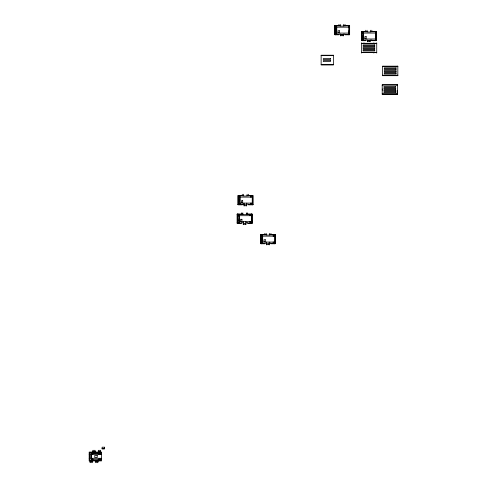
<?xml version="1.0" encoding="UTF-8"?>
<svg xmlns="http://www.w3.org/2000/svg" width="487" height="487" viewBox="0 0 487 487"><rect width="100%" height="100%" fill="white"/><g stroke="black" fill="none" stroke-linecap="round" stroke-linejoin="round"><path stroke-width="0.73" d="M91.039 453.19L91.495 452.733M99.622 460.252L100.079 459.795M89.821 452.733L91.495 453.19L99.622 453.19L100.864 452.733L100.864 453.884L98.252 453.884L98.252 453.19L100.864 452.733L89.821 452.733L89.821 460.252L100.864 460.252L100.864 459.101L98.252 459.101L98.252 459.795M97.887 460.903L101.515 460.903L101.515 452.082L100.645 452.082L100.645 450.329L98.319 450.329L98.319 452.082L95.123 452.082L95.123 450.335L92.798 450.335L92.798 452.082L89.17 452.082L89.17 460.903L90.04 460.903L90.04 462.65L92.366 462.65L92.366 460.903L95.568 460.903L95.568 462.65L97.887 462.65L97.887 460.903L99.671 460.513M97.552 460.848L99.537 460.489M97.552 460.659L98.873 460.495M100.864 452.733L91.495 453.19L91.495 459.795L99.622 459.795L99.622 459.101M340.243 25.464L335.007 25.464L335.007 34.802L338.915 34.802L338.915 34.175L340.675 34.175L340.675 35.916M343.719 25.464L349.216 25.464L349.216 34.802L345.046 34.802L345.046 34.175L343.286 34.175L343.286 35.916M335.354 25.598L334.569 25.598L334.569 34.674L335.354 34.674M348.869 25.598L349.648 25.598L349.648 34.674L348.869 34.802M338.94 25.683L340.243 25.683M343.719 25.683L345.021 25.683M334.569 25.896L340.243 25.896M343.719 25.896L348.783 25.896M349.216 25.896L349.648 25.896M335.007 26.767L335.354 26.767L335.354 25.464M348.869 26.767L349.216 26.767M348.783 27.181L336.31 27.181L336.31 25.896M335.007 27.637L335.659 27.637L335.659 25.896M335.007 28.289L336.742 28.289M335.007 29.372L336.742 29.372M336.31 30.024L336.742 30.024M335.007 30.675L336.742 30.669M348.783 30.894L349.216 30.894M367.058 31.351L361.817 31.351L361.817 40.695L365.731 40.695L365.731 40.062L367.49 40.062L367.49 41.803M370.534 31.351L376.031 31.351L376.031 40.695L371.855 40.695L371.855 40.062L370.096 40.062L370.096 41.803M362.17 31.485L361.384 31.485L361.384 40.561L362.17 40.561M375.684 31.485L376.463 31.485L376.463 40.561L375.684 40.561M365.749 31.576L367.058 31.576M370.534 31.576L371.837 31.576M361.384 31.783L367.058 31.783M370.534 31.783L375.593 31.783L375.593 40.257M376.031 31.783L376.463 31.783M335.007 31.935L336.742 31.935L335.007 31.174M348.783 31.929L349.216 31.929M348.783 32.312L349.216 32.312M335.007 32.635L335.659 32.635L335.659 34.37M361.817 32.653L362.17 32.653L362.17 31.351M376.031 32.653L375.684 32.653L375.684 31.351M336.742 33.086L349.216 33.086M375.593 33.067L363.125 33.067L363.125 31.783M336.742 33.39L336.31 33.39L336.31 34.37M335.007 33.5L335.354 33.5L335.354 34.802M348.869 33.5L349.216 33.5M361.817 33.524L362.474 33.524L362.474 31.783M361.817 34.175L363.558 34.175M334.569 34.37L338.915 34.37M340.675 34.37L343.286 34.37M345.046 34.37L349.216 34.37M340.675 34.802L343.286 34.802M361.817 35.259L363.558 35.259M340.675 35.691L343.286 35.691M361.817 36.555L363.558 36.555M361.817 36.568L363.558 36.568M375.593 36.781L376.031 36.781M361.817 37.822L363.558 37.822L362.401 37.316M375.593 37.779L376.031 37.779M361.817 38.522L362.474 38.522L362.474 40.257M363.558 38.978L375.593 38.978M363.558 39.283L363.125 39.283L363.125 40.257M361.817 39.392L362.17 39.392L362.17 40.695M376.031 39.392L375.684 39.392L375.684 40.257M361.384 40.257L365.731 40.257M367.49 40.257L370.096 40.257M371.855 40.257L376.031 40.257M367.49 40.695L370.096 40.695M367.49 41.578L370.096 41.578M361.384 43.288L376.725 43.288M361.384 43.41L376.725 43.41M361.384 52.511L376.725 52.511M361.384 52.633L376.725 52.633M321.134 55.433L333.479 55.433M321.134 64.698L333.479 64.698M382.52 66.329L397.83 66.329M382.52 75.248L397.83 75.248M382.52 75.564L397.83 75.564M382.21 84.963L397.453 84.963M382.21 85.28L382.648 85.28M397.015 85.28L397.453 85.28M382.21 89.121L382.648 89.121M382.21 90.004L382.648 90.004M397.015 90.332L397.453 90.332M397.015 91.343L397.453 91.343M397.015 92L397.453 92M397.015 92.877L397.453 92.877M382.21 93.845L397.453 93.845M382.21 94.161L397.453 94.161M243.597 195.384L238.295 195.384L238.295 204.844L242.252 204.844L242.252 204.205L244.036 204.205M247.116 195.384L252.68 195.384L252.68 204.844L248.461 204.844L248.461 204.205L246.678 204.205M252.333 195.518L253.124 195.518L253.124 204.71L252.68 204.71M242.276 195.61L243.597 195.61M247.116 195.61L248.437 195.61M238.295 195.823L243.597 195.823M247.116 195.823L250.659 195.823L250.659 197.119M252.68 196.705L252.333 196.705L252.333 195.384M252.242 197.119L239.616 197.119L239.616 195.823M238.295 197.582L238.953 197.582L238.953 195.823M238.295 198.246L240.054 198.246M238.295 199.341L240.054 199.341M238.295 200.656L240.054 200.662M238.295 201.935L240.054 201.935L238.88 201.423M252.242 202.318L252.68 202.318M238.295 202.641L238.953 202.641L238.953 204.4M240.054 203.103L252.68 203.103M240.054 203.414L239.616 203.414L239.616 204.4M252.68 203.523L252.333 203.523L252.333 204.844M237.857 204.4L242.252 204.4M248.461 204.4L250.659 204.4L250.659 203.103M252.68 204.4L253.124 204.4M244.036 204.784L246.678 204.784M244.036 205.739L246.678 205.739M242.824 213.963L237.534 213.963L237.534 223.399L241.485 223.399L241.485 222.76L243.263 222.76M246.337 213.963L251.889 213.963L251.889 223.399L247.67 223.399L247.67 222.76L245.892 222.76M237.887 214.097L237.096 214.097L237.096 223.265L237.887 223.265M251.535 214.097L252.327 214.097L252.327 223.265L251.535 223.265M241.509 214.189L242.824 214.189M246.337 214.189L247.652 214.189M237.096 214.402L242.824 214.402M246.337 214.402L249.868 214.402L249.868 215.698M251.889 214.402L252.327 214.402M237.534 215.278L237.887 215.278L237.887 213.963M251.889 215.278L251.535 215.278L251.535 213.963M251.45 215.698L238.849 215.698L238.849 214.402M237.534 216.155L238.192 216.155L238.192 214.402M237.534 216.812L239.287 216.812M237.534 217.914L239.287 217.914M238.849 218.572L239.287 218.572M237.534 219.229L239.287 219.223M237.534 220.501L239.287 220.501L237.534 219.734M251.45 220.879L251.889 220.879M237.534 221.201L238.192 221.201L238.192 222.961M239.287 221.664L251.889 221.664M239.287 221.969L238.849 221.969L238.849 222.961M237.534 222.084L237.887 222.084L237.887 223.399M251.889 222.084L251.535 222.084L251.535 223.399M237.096 222.961L241.485 222.961M247.67 222.961L249.868 222.961L249.868 221.664M251.889 222.961L252.327 222.961M243.263 223.338L245.892 223.338M243.263 224.288L245.892 224.288M266.17 234.442L260.929 234.442L260.929 243.78L264.843 243.78L264.843 243.153L266.602 243.153M269.646 234.442L275.143 234.442L275.143 243.78L270.967 243.78L270.967 243.153L269.208 243.153M261.282 234.576L260.496 234.576L260.496 243.646L261.282 243.646M274.796 234.576L275.575 234.576L275.575 243.646L274.796 243.646M264.861 234.661L266.17 234.661M269.646 234.661L270.949 234.661M260.496 234.874L266.17 234.874M269.646 234.874L273.14 234.874L273.14 236.158M275.143 234.874L275.575 234.874M260.929 235.745L261.282 235.745L261.282 234.442M275.143 235.745L274.796 235.745L274.796 234.442M274.705 236.158L262.237 236.158L262.237 234.874M260.929 236.615L261.586 236.615L261.586 234.874M260.929 237.266L262.67 237.266M260.929 238.35L262.67 238.35M262.237 239.001L262.67 239.001M260.929 239.647L262.67 239.653M260.929 240.913L262.67 240.913L260.929 240.152M274.705 241.29L275.143 241.29M260.929 241.607L261.586 241.607L261.586 243.348M262.67 242.063L275.143 242.063M262.67 242.368L262.237 242.368L262.237 243.348M260.929 242.477L261.282 242.477L261.282 243.78M275.143 242.477L274.796 242.477L274.796 243.78M260.496 243.348L264.843 243.348M270.967 243.348L273.14 243.348L273.14 242.063M275.143 243.348L275.575 243.348M266.602 243.719L269.208 243.719M266.602 244.663L269.208 244.663M102.118 448.649L104.443 448.649M102.118 448.697L104.443 448.697M92.798 451.431L95.123 451.431M98.319 451.431L100.645 451.431M92.798 451.784L95.123 451.784M98.319 451.79L100.645 451.79M92.798 451.839L95.123 451.839M98.319 451.839L100.645 451.839M91.495 454.103L92.865 454.103L92.865 453.19M89.17 454.493L101.515 454.493M89.821 455.838L91.562 455.838M91.13 456.496L91.562 456.496M89.821 457.147L91.562 457.147M89.17 458.291L101.515 458.291M91.495 458.882L92.865 458.882L92.865 459.795M90.04 461.146L92.366 461.146M95.568 461.146L97.887 461.146M90.04 461.201L92.366 461.201M95.568 461.201L97.887 461.201M99.622 452.733L100.079 453.19M91.039 459.795L91.495 460.252M397.386 66.202L397.386 66.646M397.386 75.248L397.386 75.686M382.965 66.202L382.965 66.646M382.965 75.248L382.965 75.686M376.725 42.856L376.725 53.065M373.858 42.856L373.858 43.288M373.858 52.633L373.858 53.065M371.837 30.237L371.837 31.801M370.534 30.237L370.534 31.978L367.058 31.978L367.058 30.237M365.749 30.237L365.749 31.801M363.99 42.856L363.99 43.288M363.558 31.783L363.558 40.257M363.125 35.539L363.125 36.129M361.817 52.194L361.817 52.633M361.384 42.856L361.384 53.065M348.869 25.464L348.869 34.37M345.021 24.35L345.021 25.914M343.719 24.35L343.719 26.091L340.243 26.091L340.243 24.35M338.94 24.35L338.94 25.914M336.742 25.896L336.742 34.37M336.31 29.591L336.31 30.462M273.578 236.158L273.578 234.874L274.705 234.874L274.705 243.348L273.578 243.348L273.578 242.063M270.949 233.328L270.949 234.892M269.646 233.328L269.646 235.069L266.17 235.069L266.17 233.328M269.208 242.063L269.208 244.894M266.602 242.063L266.602 244.894M264.861 233.328L264.861 234.892M262.67 234.874L262.67 243.348M262.237 238.624L262.237 239.22M251.097 197.119L251.097 195.823L252.242 195.823L252.242 204.4L251.097 204.4L251.097 203.103M250.306 215.698L250.306 214.402L251.45 214.402L251.45 222.961L250.306 222.961L250.306 221.664M248.437 194.258L248.437 195.841M247.652 212.837L247.652 214.42M247.116 194.258L247.116 196.024L243.597 196.024L243.597 194.258M246.678 203.103L246.678 205.971M246.337 212.837L246.337 214.597L242.824 214.597L242.824 212.837M245.892 221.664L245.892 224.519M244.036 203.103L244.036 205.971M243.263 221.664L243.263 224.519M242.276 194.258L242.276 195.841M241.509 212.837L241.509 214.42M240.054 195.823L240.054 204.4M239.616 199.786L239.616 200.114M239.287 214.402L239.287 222.961M238.648 195.384L237.857 195.518L237.857 204.71M99.622 453.19L99.622 453.884M339.354 30.742L338.045 30.742L338.045 32.653L339.354 32.653L339.354 30.742M366.163 36.628L364.86 36.628L364.86 38.54L366.163 38.54L366.163 36.628M374.728 44.895L363.125 44.895L363.125 45.766L374.728 45.766L374.728 44.895M374.728 46.636L363.125 46.636L363.125 47.507L374.728 47.507L374.728 46.636M374.728 48.371L363.125 48.371L363.125 49.242L374.728 49.242L374.728 48.371M374.728 50.112L363.125 50.112L363.125 50.983L374.728 50.983L374.728 50.112M333.479 55.226L321.134 55.226L321.134 64.911L333.479 64.911L333.479 55.226M330.436 58.562L323.307 58.562L323.307 59.517L330.436 59.517L330.436 58.562M330.436 60.613L323.307 60.613L323.307 61.569L330.436 61.569L330.436 60.613M397.83 66.202L382.52 66.202L382.52 75.686L397.83 75.686L397.83 66.202M396.065 67.839L384.286 67.839L384.286 68.716L396.065 68.716L396.065 67.839M396.065 69.598L384.286 69.598L384.286 70.481L396.065 70.481L396.065 69.598M396.065 71.364L384.286 71.364L384.286 72.246L396.065 72.246L396.065 71.364M396.065 73.129L384.286 73.129L384.286 74.012L396.065 74.012L396.065 73.129M397.453 84.841L382.21 84.841L382.21 94.283L397.453 94.283L397.453 84.841M395.694 86.467L383.963 86.467L383.963 87.343L395.694 87.343L395.694 86.467M395.694 88.22L383.963 88.22L383.963 89.103L395.694 89.103L395.694 88.22M395.694 89.979L383.963 89.979L383.963 90.856L395.694 90.856L395.694 89.979M395.694 91.739L383.963 91.739L383.963 92.615L395.694 92.615L395.694 91.739M242.696 200.729L241.375 200.729L241.375 202.665L242.696 202.665L242.696 200.729M241.923 219.296L240.608 219.296L240.608 221.226L241.923 221.226L241.923 219.296M265.275 239.72L263.972 239.72L263.972 241.631L265.275 241.631L265.275 239.72M104.443 447.194L102.118 447.194L102.118 448.941L104.443 448.941L104.443 447.194M97.211 455.406L94.776 455.406L94.776 457.579L97.211 457.579L97.211 455.406"/></g></svg>
